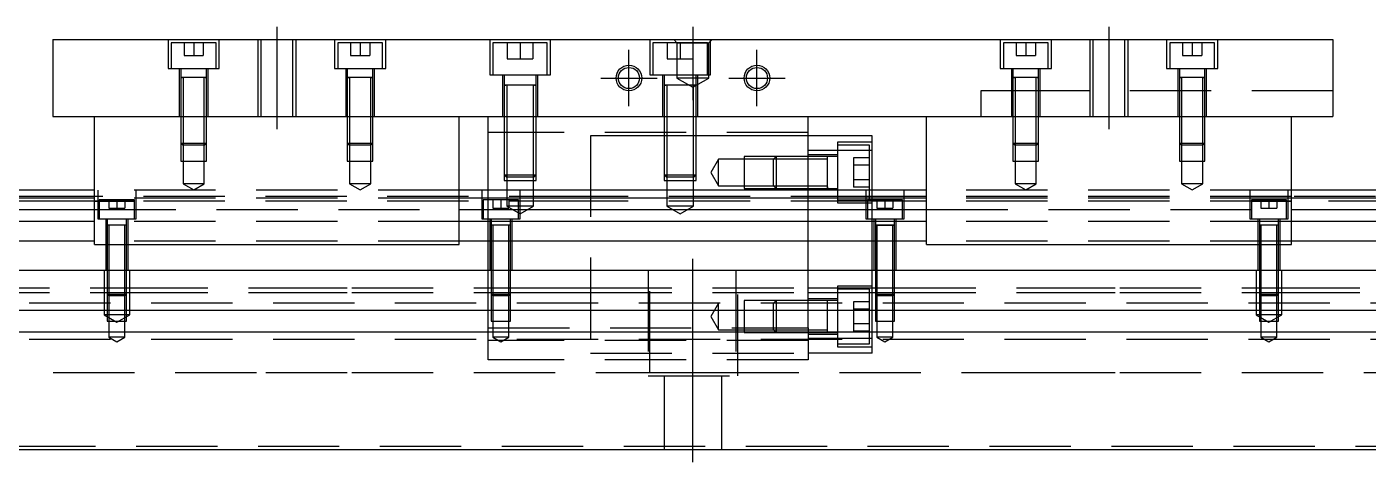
# Model space of a CAD drawing. Extents: x -12 to 793, y -283 to 102.
# Drawn here: x 185.9 to 395.5, y -239 to -171 of the extents above; entities that cross this region are included whole.
import ezdxf

# ---------------------------------------------------------------- set-up
doc = ezdxf.new("R2010")
doc.units = 0
doc.linetypes.add('CENTER', pattern=[50.8, 31.75, -6.35, 6.35, -6.35])
doc.linetypes.add('DASHED', pattern=[19.05, 12.7, -6.35])
doc.layers.get('0').update_dxf_attribs({"linetype": 'CONTINUOUS'})
doc.layers.add('CENTER', color=1, linetype='CENTER')

msp = doc.modelspace()

# ---------------------------------------------------------------- linework, layer by layer
at = {"color": 7, "linetype": 'CONTINUOUS'}
for p, q in [((190, -172.99), (390, -172.99)), ((190, -172.99), (190, -184.99)), ((390, -172.99), (390, -184.99)), ((261, -180.09), (260.499994, -180.09)), ((261.35, -180.09), (261, -180.09)), ((265, -180.09), (264.65, -180.09)), ((265.500006, -180.09), (265, -180.09)), ((190, -184.99), (390, -184.99)), ((196.5, -204.99), (196.5, -184.99)), ((253.5, -204.99), (253.5, -184.99)), ((258, -196.49), (258, -184.99)), ((308, -196.49), (308, -184.99)), ((326.5, -204.99), (326.5, -184.99)), ((383.5, -204.99), (383.5, -184.99)), ((318, -187.99), (308, -187.99)), ((318, -196.49), (318, -187.99)), ((196.5, -196.49), (0, -196.49)), ((326.5, -196.49), (253.5, -196.49)), ((580, -196.49), (383.5, -196.49)), ((196.5, -197.742272), (0, -197.742272)), ((326.5, -197.742272), (253.5, -197.742272)), ((580, -197.742272), (383.5, -197.742272)), ((0, -199.51668), (196.5, -199.51668)), ((253.5, -199.51668), (326.5, -199.51668)), ((383.5, -199.51668), (580, -199.51668)), ((196.5, -201.413076), (0, -201.413076)), ((326.5, -201.413076), (253.5, -201.413076)), ((580, -201.413076), (383.5, -201.413076)), ((196.5, -204.467372), (0, -204.467372)), ((196.5, -204.99), (253.5, -204.99)), ((326.5, -204.467372), (253.5, -204.467372)), ((326.5, -204.99), (383.5, -204.99)), ((580, -204.467372), (383.5, -204.467372)), ((0, -208.99), (580, -208.99)), ((321.25, -211.74), (321.5, -211.74)), ((580, -215.29), (0, -215.29)), ((580, -218.69), (0, -218.69)), ((311, -218.740006), (311, -218.69)), ((0, -236.99), (580, -236.99))]:
    msp.add_line(p, q, dxfattribs=at)
at = {"color": 3, "linetype": 'DASHED'}
for p, q in [((208, -172.99), (208, -177.49)), ((215.5, -173.49), (208.5, -173.49)), ((208.5, -173.49), (208.5, -177.49)), ((210.5, -173.49), (210.5, -175.49)), ((212, -173.49), (212, -175.49)), ((213.5, -173.49), (213.5, -175.49)), ((215.5, -177.49), (215.5, -173.49)), ((216, -177.49), (216, -172.99)), ((222.000006, -172.99), (222.000006, -184.99)), ((222.5, -172.99), (222.5, -184.99)), ((227.5, -184.99), (227.5, -172.99)), ((227.999994, -184.99), (227.999994, -172.99)), ((234, -172.99), (234, -177.49)), ((241.5, -173.49), (234.5, -173.49)), ((234.5, -173.49), (234.5, -177.49)), ((236.5, -173.49), (236.5, -175.49)), ((238, -173.49), (238, -175.49)), ((239.5, -173.49), (239.5, -175.49)), ((241.5, -177.49), (241.5, -173.49)), ((242, -177.49), (242, -172.99)), ((258.25, -172.99), (258.25, -178.49)), ((259.5, -173.49), (258.75, -173.49)), ((258.75, -173.49), (258.75, -178.49)), ((266.5, -173.49), (259.5, -173.49)), ((261, -173.49), (261, -175.99)), ((263, -173.49), (263, -175.49)), ((265, -173.49), (265, -175.99)), ((267.25, -173.49), (266.5, -173.49)), ((267.25, -178.49), (267.25, -173.49)), ((267.75, -178.49), (267.75, -172.99)), ((283.25, -172.99), (283.25, -178.49)), ((292.25, -173.49), (283.75, -173.49)), ((283.75, -173.49), (283.75, -178.49)), ((286, -173.49), (286, -175.99)), ((287.5, -173.49), (287, -172.99)), ((287.5, -173.49), (287.5, -178.99)), ((287.5, -173.49), (292.5, -173.49)), ((288, -173.49), (288, -175.99)), ((290, -173.49), (290, -175.99)), ((292.25, -178.49), (292.25, -173.49)), ((292.5, -173.49), (293, -172.99)), ((292.5, -178.99), (292.5, -173.49)), ((292.75, -178.49), (292.75, -172.99)), ((338, -172.99), (338, -177.49)), ((345.5, -173.49), (338.5, -173.49)), ((338.5, -173.49), (338.5, -177.49)), ((340.5, -173.49), (340.5, -175.49)), ((342, -173.49), (342, -175.49)), ((343.5, -173.49), (343.5, -175.49)), ((345.5, -177.49), (345.5, -173.49)), ((346, -177.49), (346, -172.99)), ((352.000006, -172.99), (352.000006, -184.99)), ((352.5, -172.99), (352.5, -184.99)), ((357.5, -184.99), (357.5, -172.99)), ((357.999994, -184.99), (357.999994, -172.99)), ((364, -172.99), (364, -177.49)), ((371.5, -173.49), (364.5, -173.49)), ((364.5, -173.49), (364.5, -177.49)), ((366.5, -173.49), (366.5, -175.49)), ((368, -173.49), (368, -175.49)), ((369.5, -173.49), (369.5, -175.49)), ((371.5, -177.49), (371.5, -173.49)), ((372, -177.49), (372, -172.99)), ((210.5, -175.49), (212, -175.49)), ((212, -175.49), (213.5, -175.49)), ((236.5, -175.49), (238, -175.49)), ((238, -175.49), (239.5, -175.49)), ((261, -175.99), (263, -175.99)), ((263, -175.49), (263, -175.99)), ((263, -175.99), (265, -175.99)), ((286, -175.99), (288, -175.99)), ((288, -175.99), (290, -175.99)), ((340.5, -175.49), (342, -175.49)), ((342, -175.49), (343.5, -175.49)), ((366.5, -175.49), (368, -175.49)), ((368, -175.49), (369.5, -175.49)), ((208, -177.49), (216, -177.49)), ((209.75, -177.49), (209.75, -184.99)), ((210, -177.49), (210, -178.89)), ((214, -178.89), (214, -177.49)), ((214.25, -184.99), (214.25, -177.49)), ((234, -177.49), (242, -177.49)), ((235.75, -177.49), (235.75, -184.99)), ((236, -177.49), (236, -178.89)), ((240, -178.89), (240, -177.49)), ((240.25, -184.99), (240.25, -177.49)), ((338, -177.49), (346, -177.49)), ((339.75, -177.49), (339.75, -184.99)), ((340, -177.49), (340, -178.89)), ((344, -178.89), (344, -177.49)), ((344.25, -184.99), (344.25, -177.49)), ((364, -177.49), (372, -177.49)), ((365.75, -177.49), (365.75, -184.99)), ((366, -177.49), (366, -178.89)), ((370, -178.89), (370, -177.49)), ((370.25, -184.99), (370.25, -177.49)), ((210, -178.885), (210, -178.89)), ((210, -178.89), (210.216462, -178.89)), ((210.216708, -178.89), (210, -178.89)), ((210, -178.89), (210, -178.895)), ((210, -178.89), (210, -184.99)), ((213.783332, -178.89), (210.216708, -178.89)), ((210.35, -178.89), (210.35, -184.99)), ((213.65, -184.99), (213.65, -178.89)), ((214, -178.89), (213.783332, -178.89)), ((213.783538, -178.89), (214, -178.89)), ((214, -178.89), (214, -178.885)), ((214, -178.895), (214, -178.89)), ((214, -184.99), (214, -178.89)), ((236, -178.885), (236, -178.89)), ((236, -178.89), (236.216462, -178.89)), ((236.216708, -178.89), (236, -178.89)), ((236, -178.89), (236, -178.895)), ((236, -178.89), (236, -184.99)), ((239.783332, -178.89), (236.216708, -178.89)), ((236.35, -178.89), (236.35, -184.99)), ((239.65, -184.99), (239.65, -178.89)), ((240, -178.89), (239.783332, -178.89)), ((239.783538, -178.89), (240, -178.89)), ((240, -178.89), (240, -178.885)), ((240, -178.895), (240, -178.89)), ((240, -184.99), (240, -178.89)), ((258.25, -178.49), (267.75, -178.49)), ((260.25, -178.49), (260.25, -184.99)), ((260.5, -178.49), (260.5, -180.09)), ((260.5, -180.085), (260.5, -180.09)), ((260.5, -180.09), (260.757448, -180.09)), ((260.757468, -180.09), (260.5, -180.09)), ((260.5, -180.09), (260.5, -180.095)), ((260.5, -180.09), (260.5, -184.99)), ((260.999654, -180.09), (260.757468, -180.09)), ((260.9, -180.09), (260.9, -184.99)), ((261.349616, -180.09), (260.999654, -180.09)), ((264.650424, -180.09), (261.349616, -180.09)), ((265.000386, -180.09), (264.650424, -180.09)), ((265.242552, -180.09), (265.000386, -180.09)), ((265.1, -184.99), (265.1, -180.09)), ((265.5, -180.09), (265.242552, -180.09)), ((265.242602, -180.09), (265.5, -180.09)), ((265.5, -180.09), (265.5, -178.49)), ((265.5, -180.09), (265.5, -180.085)), ((265.5, -180.095), (265.5, -180.09)), ((265.5, -184.99), (265.5, -180.09)), ((265.75, -184.99), (265.75, -178.49)), ((283.25, -178.49), (292.75, -178.49)), ((285.25, -178.49), (285.25, -184.99)), ((285.5, -178.49), (285.5, -180.09)), ((285.5, -180.085), (285.5, -180.09)), ((285.5, -180.09), (285.757448, -180.09)), ((285.757468, -180.09), (285.5, -180.09)), ((285.5, -180.09), (285.5, -184.99)), ((285.5, -180.09), (285.5, -180.095)), ((290.242552, -180.09), (285.757468, -180.09)), ((285.9, -180.09), (285.9, -184.99)), ((292.5, -178.99), (287.5, -178.99)), ((287.5, -178.99), (290, -180.433376)), ((290, -180.433376), (292.5, -178.99)), ((290.1, -184.99), (290.1, -180.09)), ((290.5, -180.09), (290.242552, -180.09)), ((290.242602, -180.09), (290.5, -180.09)), ((290.5, -180.09), (290.5, -178.49)), ((290.5, -180.09), (290.5, -180.085)), ((290.5, -184.99), (290.5, -180.09)), ((290.5, -180.095), (290.5, -180.09)), ((290.75, -184.99), (290.75, -178.49)), ((340, -178.885), (340, -178.89)), ((340, -178.89), (340.216462, -178.89)), ((340.216708, -178.89), (340, -178.89)), ((340, -178.89), (340, -178.895)), ((340, -178.89), (340, -184.99)), ((343.783332, -178.89), (340.216708, -178.89)), ((340.35, -178.89), (340.35, -184.99)), ((343.65, -184.99), (343.65, -178.89)), ((344, -178.89), (343.783332, -178.89)), ((343.783538, -178.89), (344, -178.89)), ((344, -178.89), (344, -178.885)), ((344, -178.895), (344, -178.89)), ((344, -184.99), (344, -178.89)), ((366, -178.885), (366, -178.89)), ((366, -178.89), (366.216462, -178.89)), ((366.216708, -178.89), (366, -178.89)), ((366, -178.89), (366, -178.895)), ((366, -178.89), (366, -184.99)), ((369.783332, -178.89), (366.216708, -178.89)), ((366.35, -178.89), (366.35, -184.99)), ((369.65, -184.99), (369.65, -178.89)), ((370, -178.89), (369.783332, -178.89)), ((369.783538, -178.89), (370, -178.89)), ((370, -178.89), (370, -178.885)), ((370, -178.895), (370, -178.89)), ((370, -184.99), (370, -178.89)), ((345, -180.99), (335, -180.99)), ((335, -180.99), (335, -184.99)), ((390, -180.99), (345, -180.99)), ((210, -184.99), (210, -189.14)), ((210.000006, -184.99), (210.000006, -189.140006)), ((210.35, -184.99), (210.35, -189.49)), ((213.65, -189.49), (213.65, -184.99)), ((213.999994, -189.140006), (213.999994, -184.99)), ((214, -189.14), (214, -184.99)), ((236, -184.99), (236, -189.14)), ((236.000006, -184.99), (236.000006, -189.140006)), ((236.35, -184.99), (236.35, -189.49)), ((239.65, -189.49), (239.65, -184.99)), ((239.999994, -189.140006), (239.999994, -184.99)), ((240, -189.14), (240, -184.99)), ((260.5, -184.99), (260.5, -194.09)), ((260.500006, -184.99), (260.500002, -194.09)), ((260.9, -184.99), (260.9, -194.49)), ((265.1, -194.49), (265.1, -184.99)), ((265.499998, -194.09), (265.499994, -184.99)), ((265.5, -194.09), (265.5, -184.99)), ((285.5, -184.99), (285.5, -194.09)), ((285.500006, -184.99), (285.500002, -194.09)), ((285.9, -184.99), (285.9, -194.49)), ((290.1, -194.49), (290.1, -184.99)), ((290.499998, -194.09), (290.499994, -184.99)), ((290.5, -194.09), (290.5, -184.99)), ((340, -184.99), (340, -189.14)), ((340.000006, -184.99), (340.000002, -189.14)), ((340.35, -184.99), (340.35, -189.49)), ((343.65, -189.49), (343.65, -184.99)), ((343.999998, -189.14), (343.999994, -184.99)), ((344, -189.14), (344, -184.99)), ((366, -184.99), (366, -189.14)), ((366.000006, -184.99), (366.000002, -189.14)), ((366.35, -184.99), (366.35, -189.49)), ((369.65, -189.49), (369.65, -184.99)), ((369.999998, -189.14), (369.999994, -184.99)), ((370, -189.14), (370, -184.99)), ((308, -187.49), (258, -187.49)), ((274, -187.99), (274, -221.99)), ((285.5, -187.99), (274, -187.99)), ((285.9, -187.99), (285.5, -187.99)), ((290.1, -187.99), (285.9, -187.99)), ((290.5, -187.99), (290.1, -187.99)), ((301.5, -187.99), (290.5, -187.99)), ((308, -187.99), (301.5, -187.99)), ((210, -189.14), (214, -189.14)), ((210, -189.14), (210.35, -189.49)), ((210.000006, -189.140006), (210.000006, -191.99)), ((213.65, -189.49), (210.35, -189.49)), ((210.35, -189.49), (210.35, -191.99)), ((213.65, -189.49), (214, -189.14)), ((213.65, -191.99), (213.65, -189.49)), ((213.999994, -191.99), (213.999994, -189.140006)), ((236, -189.14), (240, -189.14)), ((236, -189.14), (236.35, -189.49)), ((236.000006, -189.140006), (236.000006, -191.99)), ((239.65, -189.49), (236.35, -189.49)), ((236.35, -189.49), (236.35, -191.99)), ((239.65, -189.49), (240, -189.14)), ((239.65, -191.99), (239.65, -189.49)), ((239.999994, -191.99), (239.999994, -189.140006)), ((315.000006, -190.293062), (308, -190.293062)), ((312.6, -188.99), (312.6, -198.49)), ((318, -188.99), (312.6, -188.99)), ((317.6, -189.49), (312.6, -189.49)), ((318, -190.293062), (315.000006, -190.293062)), ((317.6, -197.99), (317.6, -189.49)), ((340, -189.14), (344, -189.14)), ((340, -189.14), (340.35, -189.49)), ((340.000002, -189.14), (340.000006, -191.99)), ((343.65, -189.49), (340.35, -189.49)), ((340.35, -189.49), (340.35, -191.99)), ((343.65, -189.49), (344, -189.14)), ((343.65, -191.99), (343.65, -189.49)), ((343.999994, -191.99), (343.999998, -189.14)), ((366, -189.14), (370, -189.14)), ((366, -189.14), (366.35, -189.49)), ((366.000002, -189.14), (366.000006, -191.99)), ((369.65, -189.49), (366.35, -189.49)), ((366.35, -189.49), (366.35, -191.99)), ((369.65, -189.49), (370, -189.14)), ((369.65, -191.99), (369.65, -189.49)), ((369.999994, -191.99), (369.999998, -189.14)), ((210.000006, -191.99), (213.999994, -191.99)), ((210.35, -191.99), (210.35, -195.49)), ((213.65, -195.49), (213.65, -191.99)), ((236.000006, -191.99), (239.999994, -191.99)), ((236.35, -191.99), (236.35, -195.49)), ((239.65, -195.49), (239.65, -191.99)), ((294, -191.64), (292.787564, -193.74)), ((294, -195.84), (294, -191.64)), ((298, -191.64), (294, -191.64)), ((298, -191.240006), (298, -196.239994)), ((301.5, -191.240006), (298, -191.240006)), ((302.6, -191.64), (298, -191.64)), ((302.999994, -191.240006), (301.5, -191.240006)), ((303, -191.24), (302.6, -191.64)), ((302.6, -195.84), (302.6, -191.64)), ((308, -191.64), (302.6, -191.64)), ((308, -191.240006), (302.999994, -191.240006)), ((303, -191.24), (303, -196.24)), ((308, -191.24), (303, -191.24)), ((312.6, -190.99), (308, -190.99)), ((311, -191.24), (308, -191.24)), ((311, -191.64), (308, -191.64)), ((311, -191.24), (310.995, -191.24)), ((311, -191.497468), (311, -191.24)), ((311.005, -191.24), (311, -191.24)), ((312.6, -191.24), (311, -191.24)), ((311, -193.589954), (311, -191.497468)), ((315.1, -191.430598), (315.1, -192.5853)), ((317.6, -191.430598), (315.1, -191.430598)), ((317.6, -192.5853), (315.1, -192.5853)), ((315.1, -192.5853), (315.1, -194.8947)), ((340.000006, -191.99), (343.999994, -191.99)), ((340.35, -191.99), (340.35, -195.49)), ((343.65, -195.49), (343.65, -191.99)), ((366.000006, -191.99), (369.999994, -191.99)), ((366.35, -191.99), (366.35, -195.49)), ((369.65, -195.49), (369.65, -191.99)), ((260.5, -194.09), (265.5, -194.09)), ((260.5, -194.09), (260.9, -194.49)), ((260.500002, -194.09), (260.500006, -194.99)), ((265.1, -194.49), (260.9, -194.49)), ((260.9, -194.49), (260.9, -194.99)), ((265.1, -194.49), (265.5, -194.09)), ((265.1, -194.99), (265.1, -194.49)), ((265.499994, -194.99), (265.499998, -194.09)), ((285.5, -194.09), (290.5, -194.09)), ((285.5, -194.09), (285.9, -194.49)), ((285.500002, -194.09), (285.500006, -194.99)), ((290.1, -194.49), (285.9, -194.49)), ((285.9, -194.49), (285.9, -194.99)), ((290.1, -194.49), (290.5, -194.09)), ((290.1, -194.99), (290.1, -194.49)), ((290.499994, -194.99), (290.499998, -194.09)), ((292.787564, -193.74), (294, -195.84)), ((311, -193.94002), (311, -193.589954)), ((311, -195.982552), (311, -193.94002)), ((317.6, -194.8947), (315.1, -194.8947)), ((315.1, -194.8947), (315.1, -196.049402)), ((253.5, -196.49), (196.5, -196.49)), ((197, -196.49), (197, -200.99)), ((203, -200.99), (203, -196.49)), ((213.65, -195.49), (210.35, -195.49)), ((210.35, -195.49), (212, -196.442628)), ((212, -196.442628), (213.65, -195.49)), ((239.65, -195.49), (236.35, -195.49)), ((236.35, -195.49), (238, -196.442628)), ((238, -196.442628), (239.65, -195.49)), ((257, -196.49), (257, -200.99)), ((258, -200.99), (258, -196.49)), ((260.500006, -194.99), (265.499994, -194.99)), ((260.9, -194.99), (260.9, -198.99)), ((263, -200.99), (263, -196.49)), ((265.1, -198.99), (265.1, -194.99)), ((285.500006, -194.99), (290.499994, -194.99)), ((285.9, -194.99), (285.9, -198.99)), ((290.1, -198.99), (290.1, -194.99)), ((294, -195.84), (298, -195.84)), ((298, -195.84), (302.6, -195.84)), ((298, -196.239994), (303, -196.239994)), ((302.6, -195.84), (303, -196.24)), ((302.6, -195.84), (308, -195.84)), ((303, -196.239994), (308, -196.239994)), ((303, -196.24), (308, -196.239998)), ((308, -195.84), (311, -195.84)), ((308, -196.239998), (311.005, -196.24)), ((308, -204.99), (308, -196.49)), ((310.995, -196.24), (312.6, -196.24)), ((311, -196.24), (311, -195.982552)), ((311, -195.982602), (311, -196.24)), ((317.6, -196.049402), (315.1, -196.049402)), ((317, -196.49), (317, -200.99)), ((318, -200.99), (318, -196.49)), ((323, -200.99), (323, -196.49)), ((383.5, -196.49), (326.5, -196.49)), ((343.65, -195.49), (340.35, -195.49)), ((340.35, -195.49), (342, -196.442628)), ((342, -196.442628), (343.65, -195.49)), ((369.65, -195.49), (366.35, -195.49)), ((366.35, -195.49), (368, -196.442628)), ((368, -196.442628), (369.65, -195.49)), ((377, -196.49), (377, -200.99)), ((383, -200.99), (383, -196.49)), ((196.5, -197.49), (40.5, -197.49)), ((197.25, -198.24), (82.75, -198.24)), ((274, -197.49), (196.5, -197.49)), ((253.5, -197.742272), (196.5, -197.742272)), ((274, -198.24), (196.5, -198.24)), ((196.5, -198.24), (202.75, -198.24)), ((202.75, -197.99), (197.25, -197.99)), ((197.25, -197.99), (197.25, -200.99)), ((202.75, -198.24), (197.25, -198.24)), ((198.75, -197.99), (198.75, -199.29)), ((200, -197.99), (200, -199.29)), ((201.25, -197.99), (201.25, -199.29)), ((202.75, -200.99), (202.75, -197.99)), ((262.75, -197.99), (257.25, -197.99)), ((257.25, -197.99), (257.25, -200.99)), ((258.75, -197.99), (258.75, -199.29)), ((260, -197.99), (260, -199.29)), ((265.1, -198.99), (260.9, -198.99)), ((260.9, -198.99), (263, -200.202436)), ((261.25, -197.99), (261.25, -199.29)), ((262.75, -200.99), (262.75, -197.99)), ((263, -200.202436), (265.1, -198.99)), ((318, -197.49), (274, -197.49)), ((318, -198.24), (274, -198.24)), ((290.1, -198.99), (285.9, -198.99)), ((285.9, -198.99), (288, -200.202436)), ((288, -200.202436), (290.1, -198.99)), ((312.6, -197.99), (317.25, -197.99)), ((312.6, -198.49), (318, -198.49)), ((322.75, -197.99), (317.25, -197.99)), ((317.25, -197.99), (317.25, -200.99)), ((383.5, -197.49), (318, -197.49)), ((383.5, -198.24), (318, -198.24)), ((318.75, -197.99), (318.75, -199.29)), ((320, -197.99), (320, -199.29)), ((321.25, -197.99), (321.25, -199.29)), ((322.75, -200.99), (322.75, -197.99)), ((383.5, -197.742272), (326.5, -197.742272)), ((382.75, -197.99), (377.25, -197.99)), ((377.25, -197.99), (377.25, -200.99)), ((382.75, -198.24), (377.25, -198.24)), ((377.25, -198.24), (383.5, -198.24)), ((378.75, -197.99), (378.75, -199.29)), ((380, -197.99), (380, -199.29)), ((381.25, -197.99), (381.25, -199.29)), ((382.75, -200.99), (382.75, -197.99)), ((497.25, -198.24), (382.75, -198.24)), ((530, -197.49), (383.5, -197.49)), ((196.5, -199.51668), (253.5, -199.51668)), ((197, -200.99), (203, -200.99)), ((198.25, -200.99), (198.25, -208.99)), ((198.5, -200.99), (198.5, -201.99)), ((198.75, -199.29), (200, -199.29)), ((200, -199.29), (201.25, -199.29)), ((201.5, -201.99), (201.5, -200.99)), ((201.75, -208.99), (201.75, -200.99)), ((257, -200.99), (263, -200.99)), ((258, -204.99), (258, -200.99)), ((258.25, -200.99), (258.25, -208.99)), ((258.5, -200.99), (258.5, -201.99)), ((258.75, -199.29), (260, -199.29)), ((260, -199.29), (261.25, -199.29)), ((261.5, -201.99), (261.5, -200.99)), ((261.75, -208.99), (261.75, -200.99)), ((317, -200.99), (323, -200.99)), ((318, -204.99), (318, -200.99)), ((318.25, -200.99), (318.25, -208.99)), ((318.5, -200.99), (318.5, -201.99)), ((318.75, -199.29), (320, -199.29)), ((320, -199.29), (321.25, -199.29)), ((321.5, -201.99), (321.5, -200.99)), ((321.75, -208.99), (321.75, -200.99)), ((326.5, -199.51668), (383.5, -199.51668)), ((377, -200.99), (383, -200.99)), ((378.25, -200.99), (378.25, -208.99)), ((378.5, -200.99), (378.5, -201.99)), ((378.75, -199.29), (380, -199.29)), ((380, -199.29), (381.25, -199.29)), ((381.5, -201.99), (381.5, -200.99)), ((381.75, -208.99), (381.75, -200.99)), ((253.5, -201.413076), (196.5, -201.413076)), ((198.5, -201.985), (198.5, -201.99)), ((198.624678, -201.99), (198.5, -201.99)), ((198.5, -201.99), (198.5, -208.99)), ((198.5, -201.99), (198.5, -201.995)), ((199.998804, -201.99), (198.624678, -201.99)), ((198.75, -201.99), (198.75, -208.99)), ((201.37533, -201.99), (199.998804, -201.99)), ((201.25, -208.99), (201.25, -201.99)), ((201.5, -201.99), (201.37533, -201.99)), ((201.5, -201.99), (201.5, -201.985)), ((201.5, -208.99), (201.5, -201.99)), ((201.5, -201.995), (201.5, -201.99)), ((258.5, -201.985), (258.5, -201.99)), ((258.624678, -201.99), (258.5, -201.99)), ((258.5, -201.99), (258.5, -204.99)), ((258.5, -201.99), (258.5, -201.995)), ((259.998804, -201.99), (258.624678, -201.99)), ((258.75, -201.99), (258.75, -204.99)), ((261.37533, -201.99), (259.998804, -201.99)), ((261.25, -204.99), (261.25, -201.99)), ((261.5, -201.99), (261.37533, -201.99)), ((261.5, -201.99), (261.5, -201.985)), ((261.5, -204.99), (261.5, -201.99)), ((261.5, -201.995), (261.5, -201.99)), ((318.5, -201.985), (318.5, -201.99)), ((318.5, -201.99), (318.62467, -201.99)), ((318.624678, -201.99), (318.5, -201.99)), ((318.5, -201.99), (318.5, -201.995)), ((318.5, -201.99), (318.5, -204.99)), ((318.62467, -201.99), (321.375392, -201.99)), ((319.998804, -201.99), (318.624678, -201.99)), ((318.75, -201.99), (318.75, -204.99)), ((321.37533, -201.99), (319.998804, -201.99)), ((321.25, -204.99), (321.25, -201.99)), ((321.5, -201.99), (321.37533, -201.99)), ((321.375392, -201.99), (321.5, -201.99)), ((321.5, -201.99), (321.5, -201.985)), ((321.5, -201.995), (321.5, -201.99)), ((321.5, -204.99), (321.5, -201.99)), ((383.5, -201.413076), (326.5, -201.413076)), ((378.5, -201.985), (378.5, -201.99)), ((378.624678, -201.99), (378.5, -201.99)), ((378.5, -201.99), (378.5, -201.995)), ((378.5, -201.99), (378.5, -208.99)), ((379.998804, -201.99), (378.624678, -201.99)), ((378.75, -201.99), (378.75, -208.99)), ((381.37533, -201.99), (379.998804, -201.99)), ((381.25, -208.99), (381.25, -201.99)), ((381.5, -201.99), (381.37533, -201.99)), ((381.5, -201.99), (381.5, -201.985)), ((381.5, -201.995), (381.5, -201.99)), ((381.5, -208.99), (381.5, -201.99)), ((253.5, -204.467372), (196.5, -204.467372)), ((258, -208.99), (258, -204.99)), ((258.5, -204.99), (258.5, -208.99)), ((258.75, -204.99), (258.75, -208.99)), ((261.25, -208.99), (261.25, -204.99)), ((261.5, -208.99), (261.5, -204.99)), ((308, -208.99), (308, -204.99)), ((318, -208.99), (318, -204.99)), ((318.5, -204.99), (318.5, -208.99)), ((318.75, -204.99), (318.75, -208.99)), ((321.25, -208.99), (321.25, -204.99)), ((321.5, -208.99), (321.5, -204.99)), ((383.5, -204.467372), (326.5, -204.467372)), ((198, -208.99), (198, -215.99)), ((198.5, -208.99), (198.5, -212.74)), ((198.500006, -208.99), (198.500006, -212.740006)), ((198.75, -208.99), (198.75, -212.99)), ((201.25, -212.99), (201.25, -208.99)), ((201.499994, -212.740006), (201.499994, -208.99)), ((201.5, -212.74), (201.5, -208.99)), ((202, -215.99), (202, -208.99)), ((258, -215.29), (258, -208.99)), ((258.5, -208.99), (258.5, -212.74)), ((258.500006, -208.99), (258.500006, -212.740006)), ((258.75, -208.99), (258.75, -212.99)), ((261.25, -212.99), (261.25, -208.99)), ((261.499994, -212.740006), (261.499994, -208.99)), ((261.5, -212.74), (261.5, -208.99)), ((283, -208.99), (283, -225.49)), ((283.291796, -224.99), (283.291796, -208.99)), ((296.708204, -208.99), (296.708204, -224.99)), ((297, -225.49), (297, -208.99)), ((308, -215.29), (308, -208.99)), ((318, -215.29), (318, -208.99)), ((318.5, -208.99), (318.5, -212.74)), ((318.500006, -208.99), (318.500006, -212.740006)), ((318.75, -208.99), (318.75, -212.99)), ((321.25, -212.99), (321.25, -208.99)), ((321.499994, -212.740006), (321.499994, -208.99)), ((321.5, -212.74), (321.5, -208.99)), ((378, -208.99), (378, -215.99)), ((378.5, -208.99), (378.5, -212.74)), ((378.500006, -208.99), (378.500006, -212.740006)), ((378.75, -208.99), (378.75, -212.99)), ((381.25, -212.99), (381.25, -208.99)), ((381.499994, -212.740006), (381.499994, -208.99)), ((381.5, -212.74), (381.5, -208.99)), ((382, -215.99), (382, -208.99)), ((312.6, -211.49), (312.6, -220.99)), ((318, -211.49), (312.6, -211.49)), ((81.5, -211.74), (198.5, -211.74)), ((81.5, -212.49), (198.5, -212.49)), ((198.5, -211.74), (198.75, -211.74)), ((198.5, -212.49), (198.75, -212.49)), ((198.5, -212.74), (201.5, -212.74)), ((198.5, -212.74), (198.75, -212.99)), ((198.500006, -212.740006), (198.500006, -215.29)), ((198.75, -211.74), (201.25, -211.74)), ((198.75, -212.49), (201.25, -212.49)), ((201.25, -212.99), (198.75, -212.99)), ((198.75, -212.99), (198.75, -216.99)), ((201.25, -211.74), (201.5, -211.74)), ((201.25, -212.49), (201.5, -212.49)), ((201.25, -212.99), (201.5, -212.74)), ((201.25, -216.99), (201.25, -212.99)), ((201.499994, -215.29), (201.499994, -212.740006)), ((201.5, -211.74), (223.291796, -211.74)), ((201.5, -212.49), (223.291796, -212.49)), ((223.291796, -211.74), (236.708204, -211.74)), ((223.291796, -212.49), (236.708204, -212.49)), ((236.708204, -211.74), (258, -211.74)), ((236.708204, -212.49), (258, -212.49)), ((258, -211.74), (258.5, -211.74)), ((258, -212.49), (258.5, -212.49)), ((258.5, -211.74), (258.75, -211.74)), ((258.5, -212.49), (258.75, -212.49)), ((258.5, -212.74), (261.5, -212.74)), ((258.5, -212.74), (258.75, -212.99)), ((258.500006, -212.740006), (258.500006, -215.29)), ((258.75, -211.74), (261.25, -211.74)), ((258.75, -212.49), (261.25, -212.49)), ((261.25, -212.99), (258.75, -212.99)), ((258.75, -212.99), (258.75, -216.99)), ((261.25, -211.74), (261.5, -211.74)), ((261.25, -212.49), (261.5, -212.49)), ((261.25, -212.99), (261.5, -212.74)), ((261.25, -216.99), (261.25, -212.99)), ((261.499994, -215.29), (261.499994, -212.740006)), ((261.5, -211.74), (274, -211.74)), ((261.5, -212.49), (274, -212.49)), ((274, -211.74), (308, -211.74)), ((274, -212.489994), (308, -212.489994)), ((274, -212.49), (308, -212.49)), ((298, -213.740006), (298, -218.739994)), ((303, -213.740006), (298, -213.740006)), ((303, -213.74), (302.6, -214.14)), ((303, -213.74), (303, -218.74)), ((308, -213.74), (303, -213.74)), ((308, -213.740006), (303, -213.740006)), ((308, -211.74), (318, -211.74)), ((308, -212.489994), (312.6, -212.489994)), ((308, -212.49), (312.6, -212.49)), ((312.6, -213.49), (308, -213.49)), ((311, -213.74), (308, -213.74)), ((311, -213.74), (310.995, -213.74)), ((311, -213.997468), (311, -213.74)), ((311.005, -213.74), (311, -213.74)), ((312.6, -213.74), (311, -213.74)), ((317.6, -211.99), (312.6, -211.99)), ((312.6, -212.489994), (317.6, -212.489994)), ((312.6, -212.49), (317.6, -212.49)), ((317.6, -215.29), (317.6, -211.99)), ((317.6, -212.489994), (318, -212.489994)), ((317.6, -212.49), (318, -212.49)), ((318, -211.74), (318.5, -211.74)), ((318, -212.49), (318.5, -212.49)), ((318.5, -211.74), (318.75, -211.74)), ((318.5, -212.49), (318.75, -212.49)), ((318.5, -212.74), (321.5, -212.74)), ((318.5, -212.74), (318.75, -212.99)), ((318.500006, -212.740006), (318.500006, -215.29)), ((318.75, -211.74), (321.25, -211.74)), ((318.75, -212.49), (321.25, -212.49)), ((321.25, -212.99), (318.75, -212.99)), ((318.75, -212.99), (318.75, -216.99)), ((321.25, -212.49), (321.5, -212.49)), ((321.25, -212.99), (321.5, -212.74)), ((321.25, -216.99), (321.25, -212.99)), ((321.499994, -215.29), (321.499994, -212.740006)), ((321.5, -211.74), (343.291796, -211.74)), ((321.5, -212.49), (343.291796, -212.49)), ((343.291796, -211.74), (356.708204, -211.74)), ((343.291796, -212.49), (356.708204, -212.49)), ((356.708204, -211.74), (378.5, -211.74)), ((356.708204, -212.49), (378.5, -212.49)), ((378.5, -211.74), (378.75, -211.74)), ((378.5, -212.49), (378.75, -212.49)), ((378.5, -212.74), (381.5, -212.74)), ((378.5, -212.74), (378.75, -212.99)), ((378.500006, -212.740006), (378.500006, -215.29)), ((378.75, -211.74), (381.25, -211.74)), ((378.75, -212.49), (381.25, -212.49)), ((381.25, -212.99), (378.75, -212.99)), ((378.75, -212.99), (378.75, -216.99)), ((381.25, -211.74), (381.5, -211.74)), ((381.25, -212.49), (381.5, -212.49)), ((381.25, -212.99), (381.5, -212.74)), ((381.25, -216.99), (381.25, -212.99)), ((381.499994, -215.29), (381.499994, -212.740006)), ((381.5, -211.74), (498.5, -211.74)), ((381.5, -212.49), (498.5, -212.49)), ((580, -214.14), (0, -214.14)), ((198.500006, -215.29), (198.500006, -216.99)), ((201.499994, -216.99), (201.499994, -215.29)), ((258, -217.99), (258, -215.29)), ((258.500006, -215.29), (258.500006, -216.99)), ((261.499994, -216.99), (261.499994, -215.29)), ((294, -214.14), (292.787564, -216.24)), ((294, -218.34), (294, -214.14)), ((302.6, -218.34), (302.6, -214.14)), ((308, -217.99), (308, -215.29)), ((311, -215.28994), (311, -213.997468)), ((311, -216.089954), (311, -215.28994)), ((315.1, -213.930598), (315.1, -215.0853)), ((317.6, -213.930598), (315.1, -213.930598)), ((317.6, -215.0853), (315.1, -215.0853)), ((315.1, -215.0853), (315.1, -217.3947)), ((317.6, -218.69), (317.6, -215.29)), ((318, -218.69), (318, -215.29)), ((318.500006, -215.29), (318.500006, -216.99)), ((321.499994, -216.99), (321.499994, -215.29)), ((378.500006, -215.29), (378.500006, -216.99)), ((381.499994, -216.99), (381.499994, -215.29)), ((202, -215.99), (198, -215.99)), ((198, -215.99), (200, -217.1447)), ((198.500006, -216.99), (201.499994, -216.99)), ((198.75, -216.99), (198.75, -219.49)), ((200, -217.1447), (202, -215.99)), ((201.25, -219.49), (201.25, -216.99)), ((258.500006, -216.99), (261.499994, -216.99)), ((258.75, -216.99), (258.75, -219.49)), ((261.25, -219.49), (261.25, -216.99)), ((292.787564, -216.24), (294, -218.34)), ((311, -216.44002), (311, -216.089954)), ((311, -218.482552), (311, -216.44002)), ((315.1, -217.3947), (315.1, -218.549402)), ((317.6, -217.3947), (315.1, -217.3947)), ((318.500006, -216.99), (321.499994, -216.99)), ((318.75, -216.99), (318.75, -219.49)), ((321.25, -219.49), (321.25, -216.99)), ((382, -215.99), (378, -215.99)), ((378, -215.99), (380, -217.1447)), ((378.500006, -216.99), (381.499994, -216.99)), ((378.75, -216.99), (378.75, -219.49)), ((380, -217.1447), (382, -215.99)), ((381.25, -219.49), (381.25, -216.99)), ((580, -219.84), (0, -219.84)), ((201.25, -219.49), (198.75, -219.49)), ((198.75, -219.49), (200, -220.211688)), ((200, -220.211688), (201.25, -219.49)), ((258, -217.99), (308, -217.99)), ((258, -218.69), (258, -217.99)), ((258, -222.99), (258, -218.69)), ((308, -219.998332), (258, -219.998332)), ((261.25, -219.49), (258.75, -219.49)), ((258.75, -219.49), (260, -220.211688)), ((260, -220.211688), (261.25, -219.49)), ((294, -218.34), (298, -218.34)), ((298, -218.34), (302.6, -218.34)), ((298, -218.739994), (303, -218.739994)), ((302.6, -218.34), (308, -218.34)), ((302.6, -218.34), (303, -218.74)), ((303, -218.739994), (308, -218.739994)), ((303, -218.74), (308, -218.739998)), ((308, -217.99), (308, -218.69)), ((308, -218.34), (311, -218.34)), ((308, -218.69), (308, -222.99)), ((308, -218.739998), (311.005, -218.74)), ((308, -218.99), (312.6, -218.99)), ((318, -219.686938), (308, -219.686938)), ((310.995, -218.74), (312.6, -218.74)), ((311, -218.69059), (311, -218.482552)), ((311, -218.74), (311, -218.69059)), ((317.6, -218.549402), (315.1, -218.549402)), ((317.6, -220.49), (317.6, -218.69)), ((318, -219.686938), (318, -218.69)), ((318, -221.99), (318, -219.686938)), ((321.25, -219.49), (318.75, -219.49)), ((318.75, -219.49), (320, -220.211688)), ((320, -220.211688), (321.25, -219.49)), ((381.25, -219.49), (378.75, -219.49)), ((378.75, -219.49), (380, -220.211688)), ((380, -220.211688), (381.25, -219.49)), ((274, -221.99), (308, -221.99)), ((318, -221.99), (308, -221.99)), ((312.6, -220.49), (317.6, -220.49)), ((312.6, -220.99), (318, -220.99)), ((308, -222.99), (258, -222.99)), ((56.708204, -224.99), (223.291796, -224.99)), ((223.291796, -224.99), (236.708204, -224.99)), ((236.708204, -224.99), (343.291796, -224.99)), ((283, -225.49), (297, -225.49)), ((283.291796, -224.99), (296.708204, -224.99)), ((285.5, -225.49), (285.5, -236.99)), ((294.5, -236.99), (294.5, -225.49)), ((343.291796, -224.99), (356.708204, -224.99)), ((356.708204, -224.99), (523.291796, -224.99)), ((12.499994, -236.49), (580, -236.49))]:
    msp.add_line(p, q, dxfattribs=at)
at = {"color": 3, "linetype": 'CONTINUOUS'}
for centre in [(280, -178.99), (300, -178.99)]:
    msp.add_circle(centre, 2, dxfattribs=at)
at = {"color": 7, "linetype": 'CONTINUOUS'}
for centre in [(280, -178.99), (300, -178.99)]:
    msp.add_circle(centre, 1.65, dxfattribs=at)
at = {"layer": 'CENTER', "color": 1, "linetype": 'CENTER'}
for p, q in [((225, -170.99), (225, -186.99)), ((290, -170.99), (290, -182.433376)), ((355, -170.99), (355, -186.99)), ((280, -183.39), (280, -174.59)), ((300, -183.39), (300, -174.59)), ((275.6, -178.99), (284.4, -178.99)), ((295.6, -178.99), (304.4, -178.99)), ((290, -238.99), (290, -206.99))]:
    msp.add_line(p, q, dxfattribs=at)

doc.saveas('drawing.dxf')
